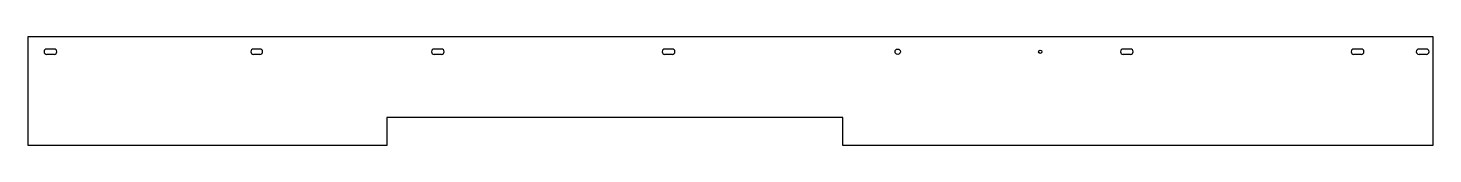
# Model space of a CAD drawing. Header units: millimetres. Extents: x -101 to 2657, y 914 to 1129.
import ezdxf

# ---------------------------------------------------------------- set-up
doc = ezdxf.new("R2010")
doc.units = ezdxf.units.MM
doc.header["$LTSCALE"] = 25
doc.layers.add('3_Pezzi', color=7, linetype='Continuous')
doc.layers.add('5_Bulloni', color=7, linetype='Continuous')

msp = doc.modelspace()

# ---------------------------------------------------------------- linework, layer by layer
at = {"layer": '3_Pezzi', "color": 3, "linetype": 'Continuous'}
for p, q in [((-101.5, 1128.9), (172.3, 1128.9)), ((-101.5, 913.9), (-101.5, 1128.9)), ((172.3, 1128.9), (204.1, 1128.9)), ((204.1, 1128.9), (236, 1128.9)), ((236, 1128.9), (267.9, 1128.9)), ((267.9, 1128.9), (299.7, 1128.9)), ((299.7, 1128.9), (331.6, 1128.9)), ((331.6, 1128.9), (363.4, 1128.9)), ((363.4, 1128.9), (395.3, 1128.9)), ((395.3, 1128.9), (427.1, 1128.9)), ((427.1, 1128.9), (459, 1128.9)), ((459, 1128.9), (490.9, 1128.9)), ((490.9, 1128.9), (522.7, 1128.9)), ((522.7, 1128.9), (2657.2, 1128.9)), ((2657.2, 1128.9), (2657.2, 913.9)), ((1498.4, 969.5), (603.1, 969.5)), ((603.1, 969.5), (603.1, 913.9)), ((1498.4, 913.9), (1498.4, 969.5)), ((172.3, 913.9), (-101.5, 913.9)), ((204.1, 913.9), (172.3, 913.9)), ((236, 913.9), (204.1, 913.9)), ((267.9, 913.9), (236, 913.9)), ((299.7, 913.9), (267.9, 913.9)), ((331.6, 913.9), (299.7, 913.9)), ((363.4, 913.9), (331.6, 913.9)), ((395.3, 913.9), (363.4, 913.9)), ((427.1, 913.9), (395.3, 913.9)), ((459, 913.9), (427.1, 913.9)), ((490.9, 913.9), (459, 913.9)), ((522.7, 913.9), (490.9, 913.9)), ((603.1, 913.9), (522.7, 913.9)), ((2657.2, 913.9), (1498.4, 913.9))]:
    msp.add_line(p, q, dxfattribs=at)
at = {"layer": '5_Bulloni', "color": 4, "linetype": 'Continuous'}
for p, q in [((-50.3, 1104.2), (-64.8, 1104.2)), ((353.7, 1104.2), (341.2, 1104.2)), ((710.4, 1104.2), (695.9, 1104.2)), ((1163.4, 1104.2), (1148.9, 1104.2)), ((2063.4, 1104.2), (2048.9, 1104.2)), ((2516.4, 1104.2), (2501.9, 1104.2)), ((2644.4, 1104.2), (2629.9, 1104.2)), ((-64.8, 1093.7), (-50.3, 1093.7)), ((341.2, 1093.7), (353.7, 1093.7)), ((695.9, 1093.7), (710.4, 1093.7)), ((1148.9, 1093.7), (1163.4, 1093.7)), ((2048.9, 1093.7), (2063.4, 1093.7)), ((2501.9, 1093.7), (2516.4, 1093.7)), ((2629.9, 1093.7), (2644.4, 1093.7))]:
    msp.add_line(p, q, dxfattribs=at)
at = {"layer": '5_Bulloni', "color": 2, "linetype": 'Continuous'}
for centre, radius in [((1606.2, 1098.9), 5.25), ((1886.2, 1098.9), 3.25)]:
    msp.add_circle(centre, radius, dxfattribs=at)
at = {"layer": '5_Bulloni', "color": 4, "linetype": 'Continuous'}
for centre, start, end in [((-64.8, 1098.9), 90, 270), ((-50.3, 1098.9), 270, 90), ((341.2, 1098.9), 90, 270), ((353.7, 1098.9), 270, 90), ((695.9, 1098.9), 90, 270), ((710.4, 1098.9), 270, 90), ((1148.9, 1098.9), 90, 270), ((1163.4, 1098.9), 270, 90), ((2048.9, 1098.9), 90, 270), ((2063.4, 1098.9), 270, 90), ((2501.9, 1098.9), 90, 270), ((2516.4, 1098.9), 270, 90), ((2629.9, 1098.9), 90, 270), ((2644.4, 1098.9), 270, 90)]:
    msp.add_arc(centre, 5.25, start, end, dxfattribs=at)

doc.saveas('drawing.dxf')
